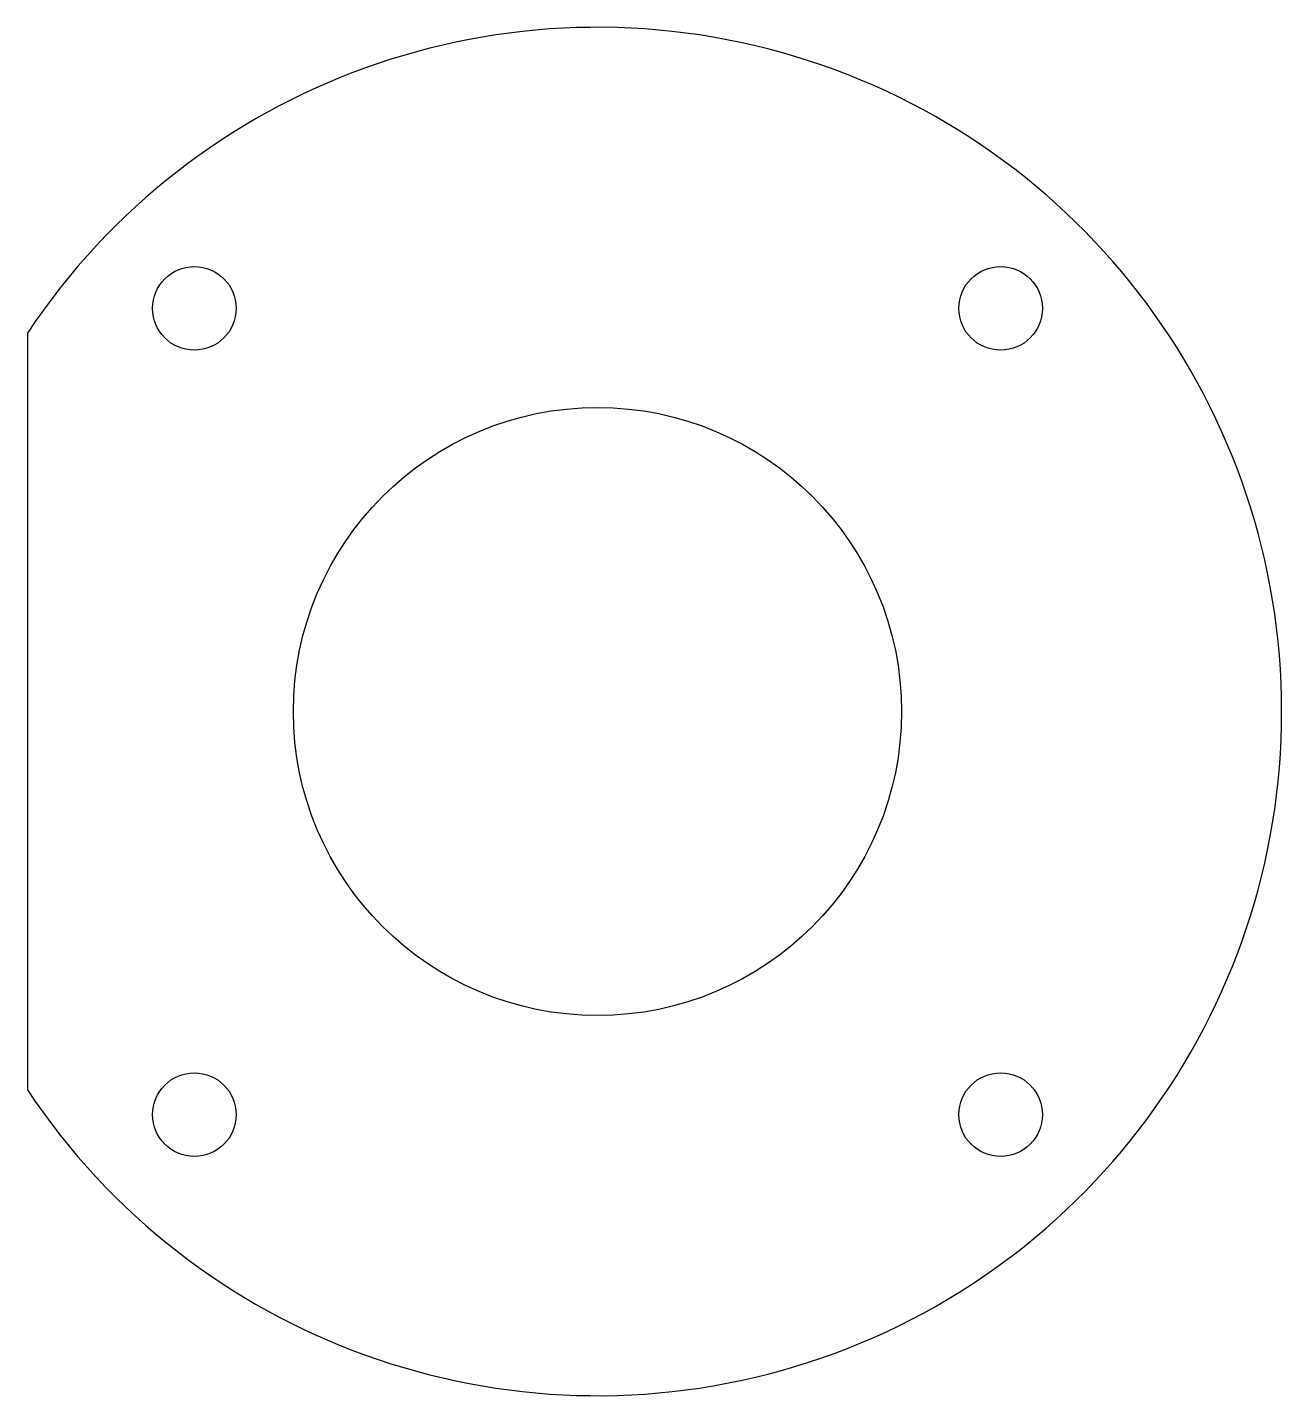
# Model space of a CAD drawing. Header units: millimetres. Extents: x -150 to 180, y -180 to 180.
import ezdxf

# ---------------------------------------------------------------- set-up
doc = ezdxf.new("R2010")
doc.units = ezdxf.units.MM
for name, color, linetype in [('Hole', 6, 'Continuous'), ('InnerContour', 2, 'Continuous'), ('OuterContour', 3, 'Continuous')]:
    doc.layers.add(name, color=color, linetype=linetype)

msp = doc.modelspace()

# ---------------------------------------------------------------- linework, layer by layer
at = {"layer": 'Hole', "linetype": 'Continuous'}
for centre in [(-106.07, 106.07), (106.07, 106.07), (-106.07, -106.07), (106.07, -106.07)]:
    msp.add_circle(centre, 11, dxfattribs=at)
at = {"layer": 'InnerContour', "linetype": 'Continuous'}
msp.add_circle((0, 0), 80, dxfattribs=at)
at = {"layer": 'OuterContour', "linetype": 'Continuous'}
msp.add_lwpolyline([(-150, -99.5, 3.316625), (-150, 99.5)], format="xyb", close=True, dxfattribs=at)

doc.saveas('drawing.dxf')
